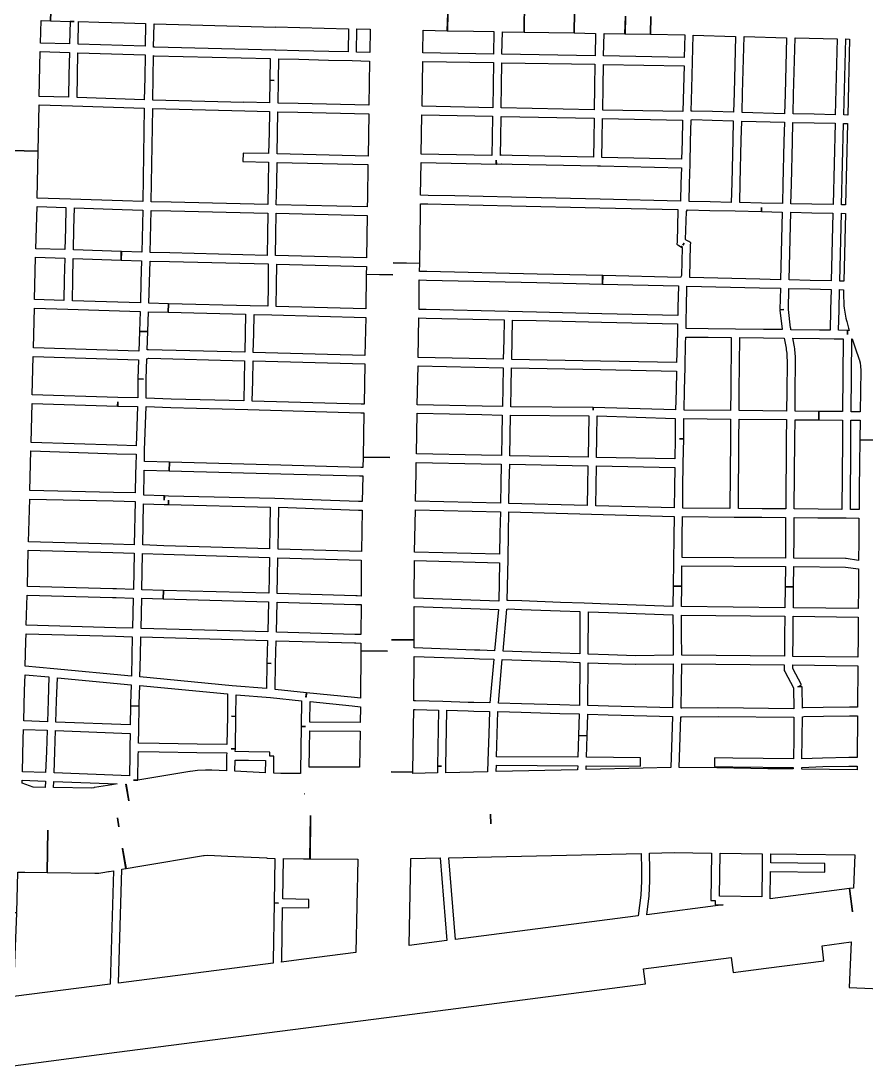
# Model space of a CAD drawing. Extents: x 0 to 1129, y 203 to 1017.
# Drawn here: x 522.6 to 634.7, y 328.6 to 467.9 of the extents above; entities that cross this region are included whole.
import ezdxf

# ---------------------------------------------------------------- set-up
doc = ezdxf.new("R2010")
doc.units = 0
doc.layers.get('0').update_dxf_attribs({"linetype": 'CONTINUOUS'})

msp = doc.modelspace()

# ---------------------------------------------------------------- linework, layer by layer
at = {"color": 1}
for points in [[(526.619622, 471.459786), (526.513778, 467.932008), (529.096111, 467.854408), (529.096111, 467.833185), (529.660556, 467.818961), (529.096111, 467.82596), (529.039667, 464.85556), (525.187333, 464.975516), (525.257889, 467.974138), (526.506734, 467.931782), (526.619622, 471.459786)], [(589.357622, 470.655475), (589.301178, 466.429186), (592.589044, 466.379786), (595.9334, 466.309253), (595.989845, 469.131475), (595.947489, 466.309253), (598.762667, 466.259853), (598.762667, 466.252854), (598.706222, 463.282453), (586.359, 463.49412), (586.408378, 466.478631), (589.28, 466.429231), (589.357622, 470.655475)], [(579.162333, 468.955075), (579.12, 466.605564), (582.563111, 466.549119), (585.279489, 466.499742), (585.279489, 466.492742), (585.230111, 463.508254), (575.874444, 463.67052), (575.923845, 466.669143), (579.112956, 466.605631), (579.162333, 468.955075)], [(602.713778, 468.531742), (602.671444, 466.18223), (606.029889, 466.132853), (606.072222, 468.510586), (606.036956, 466.132853), (610.587778, 466.048186), (610.517222, 463.070742), (599.828067, 463.268297), (599.884511, 466.238675), (599.89151, 466.238675), (602.664332, 466.18223), (602.713778, 468.531742)], [(530.225, 467.826254), (532.906111, 467.748654), (536.257489, 467.635765), (539.100889, 467.551098), (539.100889, 467.522876), (539.051489, 464.559543), (530.168556, 464.820587), (530.225, 467.805098), (530.225, 467.826254)], [(540.229778, 467.508742), (556.351711, 467.099543), (556.351711, 467.113541), (566.003711, 466.873675), (565.954333, 463.790386), (563.407266, 463.853897), (559.442067, 463.952652), (556.394067, 464.02323), (556.238822, 464.030229), (540.349711, 464.411229), (540.180378, 464.446518), (540.229778, 467.508742)], [(567.1326, 466.845543), (568.875333, 466.810254), (568.818889, 463.712876), (567.083222, 463.762254), (567.1326, 466.845543)], [(611.716667, 466.027098), (617.318778, 465.864809), (617.128289, 458.364742), (617.050667, 455.789476), (614.256667, 455.874143), (611.561444, 455.951765), (611.512067, 455.951765), (611.469711, 455.944766), (611.455713, 455.944766), (611.533313, 458.943388), (611.625046, 462.485255), (611.716667, 466.027098)], [(618.447667, 465.836587), (624.078, 465.674298), (623.887489, 458.188365), (623.887489, 458.181366), (623.831044, 455.59901), (618.179556, 455.754255), (618.257178, 458.336565), (618.447667, 465.836587)], [(625.206889, 465.653143), (630.794889, 465.547321), (630.547933, 455.46492), (627.746889, 455.521365), (627.73989, 455.521365), (624.959978, 455.570742), (625.016423, 458.160143), (625.206889, 465.653143)], [(631.923778, 465.519098), (632.445889, 465.512099), (632.198956, 455.429699), (631.662734, 455.436698), (631.923778, 465.519098)], [(525.159111, 463.840012), (529.011444, 463.720078), (528.955, 460.763789), (528.898556, 457.779301), (525.018, 457.906301), (525.159111, 463.840012)], [(530.140333, 463.691856), (539.0374, 463.430812), (538.995044, 460.425123), (538.945667, 457.454745), (530.027444, 457.736967), (530.083889, 460.735567), (530.140333, 463.691856)], [(540.166289, 463.303789), (540.173288, 463.303789), (540.222688, 463.289791), (540.264999, 463.282792), (555.64611, 462.908836), (555.582622, 460.03017), (556.147066, 460.016171), (555.582622, 460.02317), (555.582622, 460.016171), (555.547355, 457.024616), (552.153622, 457.116327), (552.153622, 457.109328), (540.07451, 457.419772), (540.123888, 460.411328), (540.166289, 463.303789)], [(556.775044, 462.887523), (559.420889, 462.824012), (563.379044, 462.725256), (566.490556, 462.647634), (568.804778, 462.584145), (568.706, 456.728012), (559.329178, 456.939701), (556.676289, 456.996145), (556.711556, 460.008856), (556.775044, 462.887523)], [(575.860333, 462.541789), (585.216, 462.379523), (585.173667, 459.409123), (585.131333, 456.389345), (575.761556, 456.593967), (575.860333, 462.541789)], [(586.344889, 462.365412), (598.685044, 462.153745), (598.6286, 459.169256), (598.586289, 456.121256), (586.260222, 456.361123), (586.302556, 459.395034), (586.344889, 462.365412)], [(599.813933, 462.139747), (610.489, 461.942191), (610.404333, 458.978858), (610.319667, 455.881458), (599.715178, 456.093147), (599.757489, 459.155236), (599.813933, 462.139747)], [(524.989778, 456.77775), (529.434778, 456.629595), (538.931556, 456.326195), (538.734, 443.95075), (536.067, 444.042484), (529.138444, 444.268262), (524.735778, 444.402306), (524.862778, 450.653528), (519.246556, 450.759373), (519.246556, 450.766372), (524.862778, 450.653483), (524.989778, 456.77775)], [(540.060444, 456.290928), (552.273622, 455.973417), (552.273622, 455.980416), (555.526222, 455.89575), (555.476822, 453.10175), (555.427444, 450.30775), (552.047845, 450.378282), (552.019622, 449.249394), (555.406289, 449.178861), (555.363933, 446.356638), (555.314556, 443.555572), (542.487556, 443.858949), (539.862889, 443.915394), (540.060444, 456.290928)], [(556.655111, 455.867595), (559.300956, 455.811151), (568.691889, 455.599461), (568.600155, 449.990306), (556.549266, 450.279595), (556.605711, 453.087684), (556.655111, 455.867595)], [(575.747444, 455.465417), (585.117222, 455.274928), (585.067845, 452.445639), (585.032556, 450.060862), (575.662778, 450.251373), (575.747444, 455.465417)], [(586.239044, 455.246706), (598.572155, 454.992706), (598.515711, 452.170484), (598.480444, 449.820973), (587.727778, 450.04675), (586.274333, 450.082039), (586.246111, 450.082039), (586.232113, 450.082039), (586.161557, 450.07504), (586.196846, 452.424552), (586.239044, 455.246706)], [(599.701044, 454.964439), (610.291444, 454.75275), (610.227933, 451.944661), (610.171489, 449.573994), (599.609333, 449.799772), (599.6446, 452.156305), (599.701044, 454.964439)], [(611.603778, 454.823328), (611.617776, 454.823328), (614.221287, 454.745705), (617.022332, 454.661039), (616.958843, 452.13515), (616.817732, 446.448372), (616.747154, 443.844883), (613.96022, 443.908372), (611.16622, 443.978927), (611.215598, 446.314305), (611.286176, 448.974261), (611.356709, 451.916439), (611.42022, 454.80215), (611.603778, 454.823328)], [(618.151333, 454.631778), (623.802822, 454.469489), (623.739333, 451.929489), (623.598222, 446.278), (623.534734, 443.681556), (620.776, 443.738), (617.876155, 443.815622), (617.946734, 446.419111), (618.087845, 452.105889), (618.151333, 454.631778)], [(624.931711, 454.441266), (627.725711, 454.391889), (630.519711, 454.335444), (630.244556, 443.540444), (627.450556, 443.596889), (624.663622, 443.653333), (624.727111, 446.249778), (624.868222, 451.901266), (624.931711, 454.441266)], [(631.634511, 454.314289), (632.170734, 454.300065), (631.9026, 443.505088), (631.373444, 443.519086), (631.634511, 454.314289)], [(556.535178, 449.14951), (568.586067, 448.867287), (568.515489, 444.36582), (568.494266, 443.243998), (556.443377, 443.533287), (556.492754, 446.341376), (556.535178, 449.14951)], [(585.582889, 449.438776), (585.611111, 448.916665), (586.246111, 448.951954), (586.295489, 448.951954), (587.7066, 448.916665), (599.023711, 448.676776), (599.44, 448.669777), (610.143266, 448.443999), (610.086822, 446.341421), (610.037444, 444.006043), (599.369444, 444.260043), (587.636067, 444.52111), (580.114822, 444.690444), (576.558822, 444.768043), (575.578111, 444.789266), (575.648667, 449.128444), (585.568778, 448.916778), (585.582889, 449.438776)], [(524.742822, 443.27222), (528.538734, 443.152265), (528.482289, 440.372398), (528.418778, 437.571332), (524.566444, 437.691287), (524.742822, 443.27222)], [(529.667622, 443.11693), (536.024667, 442.912331), (538.741044, 442.820597), (538.599933, 437.22553), (535.904734, 437.317264), (535.855333, 436.188375), (538.571711, 436.096641), (538.494111, 433.288553), (538.416511, 430.501597), (529.406556, 430.783819), (529.463, 433.59193), (529.519444, 436.400042), (535.855333, 436.188375), (535.8906, 437.317264), (529.547667, 437.52893), (529.611178, 440.344108), (529.667622, 443.11693)], [(575.564, 443.660265), (576.5306, 443.639042), (580.093667, 443.561442), (587.607845, 443.392108), (599.341222, 443.138108), (609.670556, 442.884108), (609.670556, 442.778264), (609.564734, 438.615486), (609.557734, 438.312108), (609.811734, 438.135708), (610.143334, 437.90993), (610.242135, 438.051042), (610.242135, 438.022819), (610.164512, 437.902864), (610.235068, 437.860553), (610.13629, 434.149308), (610.002223, 433.895308), (599.708179, 434.142264), (599.679957, 433.013375), (609.769401, 432.773486), (609.691779, 429.894819), (609.670556, 428.850597), (599.595222, 429.076375), (590.938067, 429.280997), (587.219778, 429.365664), (576.318956, 429.612597), (575.3594, 429.63382), (575.401711, 433.570843), (576.354222, 433.542621), (590.973333, 433.203954), (599.672822, 433.013443), (599.701044, 434.135287), (591.001556, 434.332843), (576.382444, 434.67151), (575.422889, 434.692733), (575.451111, 435.736955), (571.923333, 435.828688), (575.458155, 435.772244), (575.549889, 442.545577), (575.54289, 442.545577), (575.564, 443.660265)], [(620.754822, 443.173375), (620.747823, 442.60893), (623.513601, 442.552486), (623.287823, 433.577819), (620.536156, 433.648375), (611.251045, 433.867086), (611.265043, 433.979975), (611.370888, 438.149819), (611.377887, 438.460264), (611.109776, 438.636641), (610.778176, 438.848331), (610.778176, 438.841332), (610.707598, 438.897776), (610.799332, 442.608998), (610.933376, 442.855954), (613.931998, 442.785376), (617.283376, 442.700709), (620.740621, 442.608998), (620.754822, 443.173375)], [(539.862889, 442.785353), (542.459333, 442.728909), (555.300444, 442.425531), (555.258111, 439.610376), (555.208734, 436.809309), (542.311178, 437.12682), (539.728822, 437.190309), (539.862889, 442.785353)], [(556.429333, 442.404331), (568.487266, 442.115042), (568.409667, 436.470597), (556.337622, 436.773975), (556.387, 439.596197), (556.429333, 442.404331)], [(624.642444, 442.524264), (627.4294, 442.467819), (630.230444, 442.411375), (630.011711, 433.429664), (627.217711, 433.486108), (624.416667, 433.549778), (624.642444, 442.524264)], [(631.359333, 442.390107), (631.888511, 442.383108), (631.655667, 433.387263), (631.1406, 433.401487), (631.359333, 442.390107)], [(610.503111, 438.432132), (610.333778, 438.178132), (610.326779, 438.178132), (610.503111, 438.432132)], [(539.7006, 436.06151), (542.282956, 435.998022), (555.378067, 435.673444), (555.349845, 432.851221), (555.314556, 430.057221), (552.965044, 430.120733), (542.148889, 430.402955), (542.14189, 430.402955), (542.113668, 429.274066), (552.37949, 429.005955), (552.323045, 426.480066), (552.266601, 423.961221), (539.481934, 424.292844), (539.397267, 424.292844), (539.390268, 424.292844), (539.340891, 424.271621), (539.41849, 426.691687), (538.289602, 426.726954), (538.204935, 424.102287), (524.249069, 424.546799), (524.376046, 429.824354), (528.821069, 429.676199), (538.381335, 429.372799), (538.289602, 426.734021), (539.41849, 426.691687), (539.510224, 429.337532), (542.106668, 429.274021), (542.134891, 430.40291), (539.545513, 430.466421), (539.616046, 433.260421), (539.7006, 436.06151)], [(524.538222, 436.562466), (528.390556, 436.435444), (528.334111, 433.620288), (528.284734, 430.826288), (524.404155, 430.953288), (524.538222, 436.562466)], [(556.506956, 435.638177), (568.388511, 435.348911), (568.353222, 434.304688), (571.873933, 434.220022), (571.873933, 434.213023), (568.353222, 434.255356), (568.310889, 429.718622), (556.443444, 430.029067), (556.478734, 432.844245), (556.506956, 435.638177)], [(610.884111, 432.745399), (620.507889, 432.519622), (623.259556, 432.449066), (623.196067, 429.640955), (623.711111, 429.626957), (623.196067, 429.563468), (623.513556, 427.00229), (623.513556, 426.974068), (623.513556, 426.967069), (621.037044, 426.995291), (617.325845, 427.037602), (613.7134, 427.072891), (610.757111, 427.101113), (610.785333, 428.258224), (610.8206, 429.859824), (610.884111, 432.745399)], [(624.388444, 432.420889), (627.189489, 432.3574), (629.983489, 432.300956), (629.92, 429.598667), (629.849444, 426.896378), (628.459489, 426.903377), (624.670667, 426.952754), (624.6354, 427.136221), (624.6354, 427.164444), (624.628401, 427.185667), (624.325023, 429.641), (624.388444, 432.420889)], [(631.112378, 432.272734), (631.634511, 432.25851), (631.627512, 432.187977), (631.620513, 432.046865), (631.613514, 431.764643), (631.627512, 431.482421), (631.67689, 430.409977), (631.698113, 430.106576), (631.740446, 429.81731), (631.90978, 428.758954), (631.952113, 428.469687), (632.029735, 428.173354), (632.079113, 428.032243), (632.304891, 427.157354), (632.389557, 426.861021), (632.177891, 426.861021), (632.163892, 426.303621), (632.170892, 426.861021), (630.971425, 426.882244), (631.049047, 429.570399), (631.112378, 432.272734)], [(553.508333, 428.977846), (555.850778, 428.914357), (568.296778, 428.589779), (568.198, 423.545068), (553.395444, 423.933112), (553.451889, 426.451957), (553.508333, 428.977846)], [(575.345266, 428.505112), (576.290734, 428.483889), (586.634155, 428.251044), (586.584778, 425.626378), (586.528333, 423.037), (575.246511, 423.283933), (575.345266, 428.505112)], [(587.763044, 428.22289), (590.909845, 428.152357), (599.567, 427.954801), (609.642333, 427.721957), (609.614111, 426.564846), (609.578822, 425.189023), (609.515333, 422.599623), (599.418822, 422.790135), (587.657222, 423.015912), (587.713667, 425.612357), (587.763044, 428.22289)], [(610.728889, 425.972179), (613.699266, 425.943957), (616.740222, 425.915734), (616.683778, 418.839023), (616.66978, 416.228445), (610.489113, 416.299023), (610.559668, 418.909556), (610.630224, 421.999912), (610.707824, 425.160801), (610.728889, 425.972179)], [(617.869111, 425.901623), (621.03, 425.866357), (623.760511, 425.838135), (623.809889, 425.60529), (623.809889, 425.591292), (623.859266, 425.379625), (623.859266, 425.372626), (623.908667, 425.160982), (623.901668, 425.160982), (623.943978, 424.949293), (623.943978, 424.935294), (623.979267, 424.730672), (623.979267, 424.723673), (624.014556, 424.512029), (624.014556, 424.497805), (624.049823, 424.286161), (624.042824, 424.286161), (624.07809, 424.067427), (624.071091, 424.067427), (624.099313, 423.848694), (624.099313, 423.841695), (624.113312, 423.637095), (624.113312, 423.615872), (624.127536, 423.404205), (624.141534, 423.185494), (624.141534, 423.178495), (624.148533, 422.966828), (624.148533, 422.959829), (624.148533, 422.74814), (624.148533, 422.734142), (624.148533, 422.663564), (624.148533, 422.656564), (624.113244, 418.761898), (624.092021, 416.158409), (617.798465, 416.214854), (617.812463, 418.832453), (617.869111, 425.901623)], [(624.917622, 425.824001), (628.452444, 425.774623), (630.392734, 425.760625), (631.592155, 425.753626), (631.507489, 416.080448), (628.367778, 416.10867), (628.35378, 414.979781), (631.493513, 414.958558), (631.479289, 412.35507), (631.4158, 403.119359), (628.261956, 403.140582), (628.254957, 403.140582), (625.108179, 403.168804), (625.178734, 412.418626), (625.206957, 415.01507), (628.353734, 414.979804), (628.360734, 416.108693), (625.221, 416.143959), (625.242223, 418.747471), (625.277512, 422.649204), (625.277512, 422.656203), (625.277512, 422.747914), (625.277512, 422.754913), (625.277512, 422.980691), (625.277512, 422.994689), (625.270513, 423.220467), (625.270513, 423.227466), (625.256515, 423.467378), (625.249516, 423.467378), (625.242517, 423.707244), (625.242517, 423.714243), (625.228518, 423.947088), (625.214294, 423.954087), (625.200296, 424.179865), (625.200296, 424.193863), (625.172074, 424.419641), (625.165075, 424.42664), (625.136853, 424.659462), (625.136853, 424.666461), (625.101564, 424.899305), (625.101564, 424.906305), (625.059253, 425.132082), (625.059253, 425.146081), (625.016897, 425.371858), (625.016897, 425.378857), (624.960452, 425.611702), (624.960452, 425.618701), (624.917622, 425.824001)], [(632.721044, 425.739334), (632.784556, 425.739334), (633.222, 424.419957), (633.659444, 423.14289), (633.680668, 423.072357), (633.687667, 423.044135), (633.821711, 422.564357), (633.892289, 422.119846), (633.920511, 421.555401), (633.849933, 416.059112), (632.636378, 416.073336), (632.721044, 425.739334)], [(524.220734, 423.418023), (538.162511, 422.973511), (538.077845, 420.419423), (538.832778, 420.3982), (538.077845, 420.405199), (538.063621, 417.907555), (535.438954, 417.956932), (524.086576, 418.302666), (524.220734, 423.418023)], [(539.559489, 423.164023), (552.238333, 422.8324), (552.181889, 420.179511), (552.125444, 417.4984), (542.515778, 417.7524), (539.1926, 417.872356), (539.206824, 420.391201), (539.298535, 423.0864), (539.559489, 423.164023)], [(553.367222, 422.804178), (568.176822, 422.416134), (568.078067, 417.060978), (567.866378, 417.067977), (567.704111, 417.074977), (553.254333, 417.470088), (553.310778, 420.151199), (553.367222, 422.804178)], [(575.225333, 422.155067), (586.507178, 421.908134), (586.457778, 419.332845), (586.408378, 416.750534), (583.720222, 416.814023), (575.133622, 416.976312), (575.225333, 422.155067)], [(587.636067, 421.879911), (599.404734, 421.661201), (609.487111, 421.470689), (609.430667, 418.930689), (609.360111, 416.320134), (598.459266, 416.651734), (598.445268, 416.2778), (598.452267, 416.651734), (587.537312, 416.729356), (587.586712, 419.304622), (587.636067, 421.879911)], [(535.424956, 417.392578), (535.417957, 416.828134), (538.042623, 416.778756), (537.880357, 411.550578), (535.326223, 411.635245), (523.938579, 412.002134), (524.058512, 417.173867), (535.41089, 416.828134), (535.424956, 417.392578)], [(539.171444, 416.743467), (542.480511, 416.623511), (552.6546, 416.355423), (567.661778, 415.946178), (567.838155, 415.939179), (568.056889, 415.93218), (567.944, 410.054891), (571.471778, 409.984335), (567.944, 410.04078), (567.922777, 408.679069), (567.647622, 408.686068), (567.647622, 408.693067), (557.050177, 408.975289), (542.289955, 409.3704), (542.282956, 409.3704), (542.254734, 408.241511), (557.022, 407.8464), (567.450111, 407.571245), (567.450111, 407.564246), (567.901667, 407.550247), (567.845222, 404.142403), (567.527711, 404.156401), (567.358378, 404.1634), (556.231778, 404.544378), (542.170067, 404.890111), (541.598556, 404.904109), (541.577332, 404.339665), (541.591331, 404.904109), (538.874953, 404.988776), (538.924353, 407.832176), (538.938351, 408.333109), (542.247418, 408.241376), (542.282707, 409.370265), (538.959529, 409.461998), (538.987752, 410.957776), (539.171444, 416.743467)], [(575.112444, 415.861511), (583.692, 415.685134), (586.380155, 415.621645), (586.323711, 412.933467), (586.274333, 410.252356), (583.621444, 410.301734), (575.0066, 410.478134), (575.112444, 415.861511)], [(587.509044, 415.600467), (597.8666, 415.536978), (597.824289, 412.7218), (597.774889, 410.033645), (587.403222, 410.231201), (587.4526, 412.919356), (587.509044, 415.600467)], [(598.995489, 415.515755), (609.338956, 415.1912), (609.317733, 412.488933), (609.268332, 409.814866), (598.903733, 410.005378), (598.953133, 412.707644), (598.995489, 415.515755)], [(610.467845, 415.170044), (616.6626, 415.099466), (616.634378, 412.488933), (616.563845, 403.232044), (610.3126, 403.288489), (610.347889, 405.976644), (610.390222, 409.2222), (610.446667, 412.474799), (609.882222, 412.481799), (610.446667, 412.481799), (610.467845, 415.170044)], [(617.791489, 415.08531), (624.078, 415.028865), (624.049778, 412.425354), (623.979222, 403.182576), (620.832444, 403.196575), (617.692734, 403.217798), (617.763266, 412.481753), (617.791489, 415.08531)], [(632.622289, 414.951243), (633.835845, 414.937245), (633.800556, 412.347867), (639.445, 412.270245), (633.800556, 412.3408), (633.758222, 409.052911), (633.715889, 405.821467), (633.687667, 403.090978), (632.544667, 403.104977), (632.608155, 412.347777), (632.622289, 414.951243)], [(523.910289, 410.873222), (535.283845, 410.506333), (537.852067, 410.421667), (537.823845, 408.918822), (537.795622, 407.853444), (537.746222, 405.299333), (534.853444, 405.362822), (523.783266, 405.616822), (523.910289, 410.873222)], [(574.992511, 409.349222), (583.600289, 409.179889), (586.253178, 409.130511), (586.203778, 406.527), (586.154378, 403.930556), (574.900778, 404.205711), (574.964289, 407.966333), (574.992511, 409.349222)], [(587.382067, 409.102289), (597.753711, 408.904734), (597.704333, 406.251845), (597.662, 403.620111), (587.283266, 403.902333), (587.332667, 406.498778), (587.382067, 409.102289)], [(598.8826, 408.876421), (609.254289, 408.68591), (609.219, 405.997754), (609.183711, 403.309576), (598.790889, 403.591799), (598.833222, 406.237621), (598.8826, 408.876421)], [(523.755044, 404.487707), (534.825222, 404.233707), (537.732111, 404.170219), (537.612155, 398.434063), (534.804067, 398.511663), (523.592778, 398.822108), (523.755044, 404.487707)], [(542.148889, 404.325441), (542.134891, 403.760996), (555.639224, 403.429397), (555.596891, 400.70593), (555.547513, 397.862552), (541.535157, 398.292952), (538.741157, 398.398774), (538.854046, 403.859774), (541.563379, 403.775108), (542.127824, 403.761109), (542.148889, 404.325441)], [(556.768, 403.394108), (567.323111, 403.034286), (567.492444, 403.027286), (567.831111, 403.020287), (567.725266, 397.50991), (556.676289, 397.827398), (556.725667, 400.691977), (556.768, 403.394108)], [(574.879622, 403.076596), (586.140289, 402.801441), (586.083845, 399.979219), (586.041489, 397.164063), (574.780822, 397.45333), (574.879622, 403.076596)], [(587.262111, 402.773219), (598.212333, 402.476885), (609.169622, 402.180552), (609.127266, 399.471219), (609.092, 396.204508), (609.056734, 392.937774), (610.185622, 392.923776), (610.213845, 395.626042), (623.922778, 395.534332), (623.894556, 392.839109), (625.023444, 392.83211), (625.051667, 395.520288), (631.881444, 395.463844), (631.902668, 395.463844), (633.624223, 395.209844), (633.603, 392.535799), (633.589002, 389.953444), (624.995335, 390.066332), (625.023557, 392.825066), (623.894668, 392.839064), (623.866446, 390.080353), (610.157513, 390.221464), (610.185735, 392.916664), (609.056846, 392.937887), (609.028624, 390.249732), (600.519602, 390.553109), (597.267002, 390.665998), (594.106113, 390.778887), (589.004935, 390.969376), (587.184624, 391.039954), (587.135224, 391.039954), (587.07878, 391.032955), (587.064781, 391.032955), (587.163559, 396.578622), (587.212959, 399.965288), (587.262111, 402.773219)], [(610.298511, 402.159397), (617.121222, 402.095885), (620.8254, 402.067663), (623.965111, 402.053665), (623.943888, 399.344332), (623.92989, 396.66322), (610.227978, 396.754931), (610.256201, 399.464265), (610.298511, 402.159397)], [(625.094, 402.046508), (628.247845, 402.018286), (631.973178, 401.982996), (633.673556, 401.968998), (633.659557, 398.913954), (633.638334, 396.352776), (631.980267, 396.585598), (631.945001, 396.592597), (631.909712, 396.592597), (625.058779, 396.649042), (625.072777, 399.33722), (625.094, 402.046508)], [(523.564556, 397.693286), (534.782889, 397.382842), (537.583933, 397.305242), (537.492222, 392.486286), (535.269711, 392.556842), (534.782889, 392.563841), (523.437556, 392.888374), (523.564556, 397.693286)], [(538.712822, 397.269953), (541.492734, 397.164131), (555.526222, 396.726664), (555.476822, 394.214886), (555.434511, 391.992398), (541.485667, 392.366353), (541.457444, 391.237464), (555.413333, 390.863509), (555.321622, 386.855953), (538.508222, 387.32162), (538.592889, 391.322131), (541.450378, 391.237464), (541.485667, 392.366353), (538.621111, 392.45102), (538.712822, 397.269953)], [(556.655111, 396.698442), (567.711178, 396.373909), (567.682956, 391.618442), (567.153778, 391.632666), (566.991489, 391.639665), (556.5634, 391.96422), (556.605711, 394.200843), (556.655111, 396.698442)], [(574.766734, 396.324509), (586.0274, 396.035242), (585.9286, 390.955242), (583.480333, 391.039909), (574.731444, 391.350353), (574.766734, 396.324509)], [(523.409333, 391.759756), (534.747622, 391.435223), (535.2274, 391.428224), (537.464, 391.357668), (537.379333, 387.350113), (535.149778, 387.413602), (523.296444, 387.745224), (523.409333, 391.759756)], [(556.542222, 390.828423), (566.956222, 390.510934), (567.118511, 390.503935), (567.675889, 390.489711), (567.66889, 386.510378), (567.00569, 386.524602), (566.850445, 386.531601), (556.450579, 386.827934), (556.542222, 390.828423)], [(574.731444, 390.221668), (583.445044, 389.911223), (585.886289, 389.826556), (585.378289, 384.365534), (583.430956, 384.429045), (582.704222, 384.457267), (574.717333, 384.746556), (574.724332, 385.811934), (571.69751, 385.833157), (574.724332, 385.833157), (574.731444, 390.221668)], [(587.191556, 389.911223), (588.955444, 389.840645), (594.077778, 389.650156), (596.688333, 389.56549), (596.660111, 383.949267), (594.084822, 384.055089), (588.969556, 384.23149), (586.500111, 384.323223), (587.008111, 389.883001), (587.191556, 389.911223)], [(597.817222, 389.530201), (600.484222, 389.424378), (609.028511, 389.121001), (609.04251, 386.588045), (609.063733, 383.779934), (604.068399, 383.681156), (604.040177, 383.681156), (600.498288, 383.815223), (597.788955, 383.906934), (597.817222, 389.530201)], [(610.1574, 389.092824), (623.852222, 388.951713), (623.824, 386.305868), (623.795778, 383.631801), (610.192667, 383.779979), (610.171444, 386.595135), (610.1574, 389.092824)], [(624.981111, 388.937579), (633.581845, 388.831757), (633.560622, 386.136535), (633.539398, 383.497757), (624.924576, 383.617713), (624.952799, 386.291757), (624.981111, 388.937579)], [(523.268222, 386.616313), (535.114511, 386.28469), (537.351111, 386.221201), (537.301711, 383.723535), (537.238222, 381.00009), (526.930067, 381.959646), (523.155333, 382.31949), (523.247044, 385.593268), (523.268222, 386.616313)], [(538.48, 386.192979), (555.286333, 385.727313), (555.187556, 382.707535), (555.752, 382.686312), (555.187556, 382.70031), (555.152289, 379.348932), (550.608511, 379.708754), (538.367111, 380.894088), (538.4306, 383.702221), (538.48, 386.192979)], [(556.415222, 385.69909), (566.815111, 385.402757), (566.9774, 385.395758), (567.661778, 385.374535), (567.654779, 384.337357), (571.17549, 384.309135), (571.17549, 384.302135), (567.647712, 384.316134), (567.61949, 378.079023), (566.808112, 378.156622), (566.808112, 378.170846), (560.436934, 378.791735), (560.38049, 378.227291), (560.37349, 378.227291), (560.436979, 378.791735), (556.281268, 379.243291), (556.316535, 382.679335), (556.415222, 385.69909)], [(574.703222, 383.617645), (582.661889, 383.328356), (583.381556, 383.300134), (585.272444, 383.236622), (584.750333, 377.444023), (582.647778, 377.500467), (581.885778, 377.514465), (578.534378, 377.613243), (574.893711, 377.712021), (574.675, 377.71902), (574.703222, 383.617645)], [(586.394289, 383.194312), (588.927222, 383.102578), (594.035444, 382.926178), (596.660111, 382.820356), (596.631889, 377.119467), (594.049556, 377.182978), (588.941333, 377.331134), (585.879222, 377.4158), (586.394289, 383.194312)], [(597.789, 382.778023), (600.456, 382.686312), (604.033178, 382.566356), (604.040177, 382.552358), (604.054175, 382.566356), (609.056575, 382.651023), (609.021286, 379.857023), (608.978953, 376.773734), (600.469953, 377.006578), (597.76062, 377.091245), (597.789, 382.778023)], [(610.185622, 382.651023), (623.781667, 382.502845), (623.767668, 381.874911), (623.767668, 381.7338), (623.838224, 381.599734), (625.009446, 379.4478), (625.065891, 376.660845), (615.011735, 376.787867), (615.004736, 376.787867), (614.990738, 376.787867), (610.214138, 376.738467), (610.207139, 376.738467), (610.108361, 376.738467), (610.150695, 379.835867), (610.185622, 382.651023)], [(624.903489, 382.488756), (633.5254, 382.382911), (633.483044, 376.879578), (632.417667, 376.879578), (632.410668, 376.879578), (628.946401, 376.823134), (626.300579, 376.7808), (626.258223, 376.7808), (626.208846, 376.766802), (626.187622, 376.766802), (626.138222, 379.589024), (625.566734, 379.582025), (626.081778, 379.857181), (624.896444, 382.009136), (624.903489, 382.488756)], [(523.127111, 381.183602), (526.295044, 380.887269), (526.189222, 377.761647), (526.097489, 374.939425), (522.957778, 375.052313), (523.070667, 379.102225), (523.127111, 381.183602)], [(527.423933, 380.781425), (537.21, 379.864225), (537.132378, 377.338313), (537.132378, 377.056091), (538.261266, 377.027869), (538.261266, 377.303047), (538.331845, 379.75838), (549.987622, 378.636536), (549.952333, 375.680269), (549.888822, 371.940825), (545.937711, 371.990225), (540.928289, 372.074892), (538.1766, 372.110158), (538.204822, 373.930491), (538.261266, 377.027869), (537.132378, 377.042093), (537.083, 374.523248), (527.226378, 374.897204), (527.318111, 377.726471), (527.423933, 380.781425)], [(551.116511, 378.530759), (555.667333, 378.170937), (559.801889, 377.726425), (559.752511, 374.332714), (560.316956, 374.31849), (559.752511, 374.32549), (559.703111, 371.355089), (559.660778, 368.384712), (559.653779, 368.067223), (557.05029, 368.081221), (556.097779, 368.123577), (556.133068, 370.367221), (555.568623, 370.367221), (555.575622, 370.931666), (552.788667, 370.974022), (551.003622, 370.995245), (551.010622, 371.348023), (550.446177, 371.362021), (551.010622, 371.355022), (551.081177, 375.665977), (550.516733, 375.672977), (551.081177, 375.672977), (551.116511, 378.530759)], [(560.930778, 377.613491), (566.518778, 377.056091), (566.518778, 377.049092), (567.619444, 376.943247), (567.577111, 374.847759), (560.888444, 374.883025), (560.930778, 377.613491)], [(574.667933, 376.590447), (574.858444, 376.583448), (577.934667, 376.498781), (577.793556, 369.041048), (578.358, 369.034049), (577.793556, 369.034049), (577.793556, 368.152116), (574.519778, 368.081537), (574.519778, 368.250871), (571.676378, 368.314382), (574.519778, 368.265004), (574.618556, 374.219893), (574.667933, 376.590447)], [(579.063556, 376.470491), (581.857556, 376.399936), (582.619556, 376.371714), (584.686822, 376.315269), (584.595111, 373.330758), (584.496333, 369.767714), (584.454, 368.314269), (578.922444, 368.180225), (578.922444, 369.026892), (579.063556, 376.470491)], [(585.815711, 376.287047), (588.906067, 376.20238), (594.021333, 376.061269), (596.610734, 375.990714), (596.519, 373.133202), (597.647889, 373.097936), (597.739622, 375.962491), (600.441889, 375.884892), (608.950889, 375.64498), (608.866222, 372.921558), (608.739222, 368.878714), (605.063266, 368.78698), (597.513845, 368.617647), (597.527843, 369.111558), (604.717465, 369.048047), (604.724464, 370.176936), (597.55602, 370.240447), (597.647753, 373.097936), (596.518865, 373.126158), (596.427131, 370.247491), (585.639198, 370.31098), (585.723865, 373.295491), (585.815711, 376.287047)], [(614.997489, 375.659114), (615.004488, 375.659114), (625.06571, 375.539158), (625.030444, 372.77338), (624.995154, 370.014669), (616.980043, 370.10638), (614.552932, 370.148714), (614.545933, 369.019825), (616.973044, 368.977491), (624.981111, 368.88578), (624.981111, 368.688225), (621.580333, 368.723491), (614.849333, 368.815202), (609.868111, 368.878714), (609.995111, 372.886269), (610.079778, 375.616758), (610.199711, 375.609759), (610.20671, 375.609759), (610.213709, 375.609759), (614.997489, 375.659114)], [(632.417667, 375.750825), (632.431665, 375.750825), (633.482931, 375.750825), (633.440621, 370.205158), (632.346998, 370.205158), (632.339999, 370.205158), (632.333, 370.205158), (628.861667, 370.120491), (626.124111, 370.028758), (626.1594, 372.766313), (626.194667, 375.616758), (626.364, 375.652047), (628.960444, 375.69438), (632.417667, 375.750825)], [(522.929556, 373.923425), (526.055178, 373.810536), (525.963444, 370.99538), (525.864667, 368.194313), (522.774333, 368.307202), (522.894289, 372.625202), (522.929556, 373.923425)], [(527.184067, 373.768225), (537.068889, 373.394269), (537.040667, 371.559825), (537.019444, 370.572047), (536.970066, 367.778047), (526.99351, 368.152003), (527.092288, 370.960091), (527.184067, 373.768225)], [(560.874333, 373.754001), (567.555933, 373.718734), (567.4854, 368.906846), (560.796734, 368.942135), (560.832, 371.341023), (560.874333, 373.754001)], [(538.155444, 370.981179), (540.921222, 370.945912), (545.923622, 370.861246), (549.867667, 370.811846), (549.860668, 370.452001), (549.825401, 368.427068), (547.913334, 368.511734), (547.878068, 368.511734), (547.631112, 368.525733), (547.341846, 368.532732), (547.038445, 368.518734), (545.973068, 368.462289), (545.683779, 368.448065), (545.387468, 368.405754), (545.027623, 368.342243), (544.999401, 368.342243), (544.978178, 368.335244), (538.091956, 367.1852), (538.056689, 367.178201), (537.520467, 367.192425), (537.520467, 367.199424), (538.091956, 367.185425), (538.1484, 370.557981), (538.155444, 370.981179)], [(550.982444, 369.866401), (552.774556, 369.845178), (554.997044, 369.809889), (554.975821, 368.180067), (550.954154, 368.370556), (550.982444, 369.866401)], [(585.611111, 369.189068), (596.392, 369.118512), (596.378002, 368.589334), (585.583002, 368.342401), (585.611111, 369.189068)], [(632.347111, 369.076247), (632.368334, 369.076247), (633.426645, 369.076247), (633.426645, 368.575313), (626.110045, 368.674069), (626.110045, 368.899846), (628.889934, 368.99158), (632.347111, 369.076247)], [(522.746111, 367.178178), (525.822333, 367.065289), (525.794111, 366.232756), (524.213667, 366.253979), (522.732, 366.811357), (522.746111, 367.178178)], [(526.951222, 367.022978), (535.326155, 366.712534), (534.634734, 366.592578), (532.348734, 366.218622), (532.306378, 366.204624), (532.249933, 366.197625), (531.995933, 366.155292), (526.923, 366.21878), (526.951222, 367.022978)], [(536.511489, 366.663134), (536.518488, 366.663134), (536.892444, 364.447689), (536.511489, 366.663134)], [(560.147622, 365.407245), (560.168846, 365.407245), (560.168846, 365.400246), (560.147622, 365.400246), (560.147622, 365.407245)], [(535.3826, 362.189866), (535.580155, 361.025688), (535.573156, 361.025688), (535.3826, 362.189866)], [(560.973111, 362.514422), (560.937845, 356.7712), (567.2314, 356.728866), (566.991489, 344.339311), (560.077044, 343.443244), (557.149, 343.062266), (557.155999, 343.266866), (557.155999, 343.273865), (557.275932, 350.315332), (560.733154, 350.251821), (560.754378, 351.38071), (557.290111, 351.444221), (557.388889, 356.79231), (560.055889, 356.778312), (560.105266, 356.778312), (560.895489, 356.771313), (560.973111, 362.514422)], [(584.849111, 362.676756), (584.85611, 362.676756), (584.884332, 361.399689), (584.849111, 362.676756)], [(526.153933, 360.5812), (526.0834, 354.936755), (532.376956, 354.859155), (532.927266, 354.844931), (533.463489, 354.943732), (534.183178, 355.077776), (534.289, 355.091774), (534.839333, 355.183485), (534.401889, 340.133996), (521.596067, 338.518286), (522.033489, 349.57433), (516.537222, 349.793041), (522.033489, 349.623707), (522.195778, 354.98593), (523.084778, 354.97893), (526.076333, 354.936597), (526.153933, 360.5812)], [(536.059933, 358.196535), (536.518556, 355.466023), (538.345933, 355.776468), (546.791444, 357.194646), (546.847889, 357.201645), (546.883178, 357.208644), (547.362956, 357.229867), (547.376954, 357.229867), (550.029843, 357.116978), (555.187465, 356.877067), (555.187465, 356.863069), (556.266954, 356.820713), (556.154065, 350.90818), (556.711465, 350.901181), (556.711465, 350.894182), (556.154065, 350.901181), (556.027088, 343.295292), (556.020089, 342.921359), (535.537822, 340.275514), (535.975244, 355.381447), (536.490311, 355.466114), (536.059911, 358.097847), (536.059933, 358.196535)], [(578.181622, 356.877135), (579.049444, 345.919868), (574.075266, 345.277801), (574.294, 356.792468), (578.181622, 356.877135)], [(604.788111, 357.483935), (604.844556, 355.34609), (604.844556, 355.332092), (604.844556, 353.829247), (604.844556, 353.815249), (604.752822, 351.952583), (604.400067, 349.193849), (604.047266, 349.151516), (580.178333, 346.061182), (579.310511, 356.90556), (584.983178, 357.032583), (596.885889, 357.314805), (604.788111, 357.483935)], [(609.190778, 357.596824), (614.143778, 357.533313), (614.059111, 351.246824), (614.623556, 351.239825), (614.616556, 350.67538), (615.681934, 350.661382), (605.557223, 349.349049), (605.881756, 351.846715), (605.881756, 351.874938), (605.881756, 351.896161), (605.97349, 353.78705), (605.97349, 353.794049), (605.97349, 353.815272), (605.97349, 355.346316), (605.97349, 355.353315), (605.97349, 355.367539), (605.917045, 357.512428), (609.190778, 357.596824)], [(615.272667, 357.519201), (620.867711, 357.441579), (620.846488, 355.670646), (620.79711, 351.719535), (615.194977, 351.797135), (615.272667, 357.519201)], [(621.9966, 357.42749), (625.411489, 357.392201), (633.137333, 357.293424), (632.953889, 352.890757), (632.431778, 352.820201), (632.819845, 349.779268), (632.819845, 349.729868), (632.417667, 352.820201), (621.926067, 351.465535), (621.968378, 355.099135), (629.150956, 355.000379), (629.157955, 356.129268), (621.982466, 356.228023), (621.9966, 357.42749)], [(516.149178, 328.620368), (535.312067, 331.09688), (556.887933, 333.883813), (571.0414, 335.697102), (571.034401, 335.725324), (580.256001, 336.931813), (605.380846, 340.170302), (605.119779, 342.181146), (616.761468, 343.683991), (617.022512, 341.673146), (621.396957, 342.251702), (629.045179, 343.225368), (628.784135, 345.243257), (632.650579, 345.744213), (632.396579, 339.697591), (643.678401, 339.22488), (644.017068, 347.204702), (648.0034, 347.719046)]]:
    msp.add_lwpolyline(points, dxfattribs=at)

doc.saveas('drawing.dxf')
